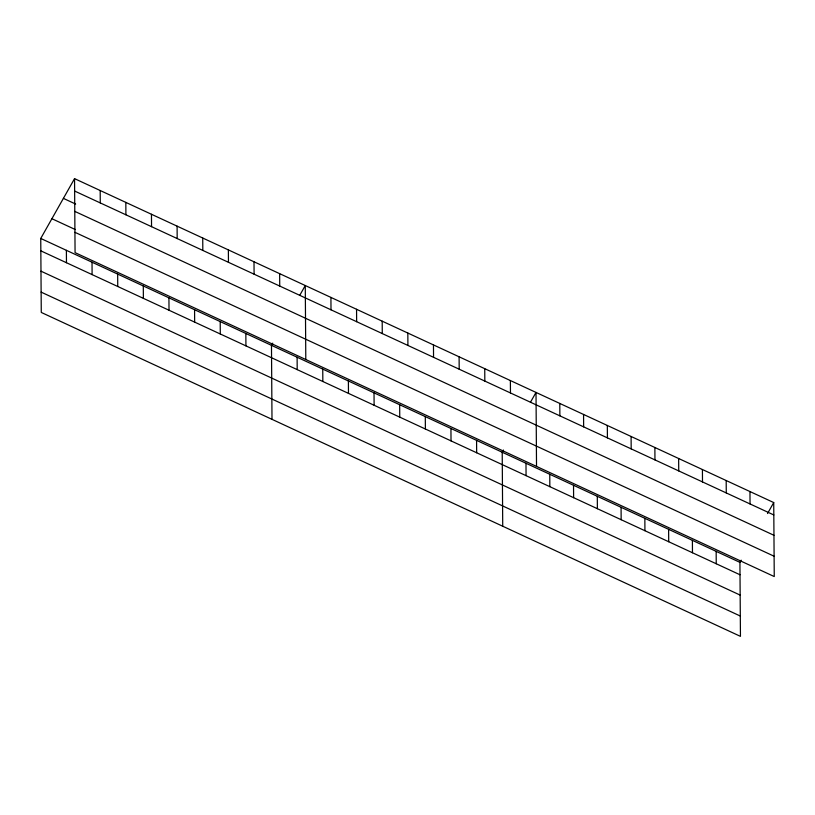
<?xml version="1.0" encoding="UTF-8"?>
<svg xmlns="http://www.w3.org/2000/svg" width="815" height="815" viewBox="0 0 815 815"><rect width="100%" height="100%" fill="white"/><g stroke="black" fill="none" stroke-linecap="round" stroke-linejoin="round"><path stroke-width="1.22" d="M741.171 560.18L739.928 562.37L740.448 636.362L41.27 312.44L40.75 238.449L74.552 178.638L773.73 502.56L774.25 576.551L75.072 252.63L74.552 178.638M272.719 343.156L271.477 345.346L271.996 419.328M299.706 295.407L305.279 285.535L305.798 359.527M503.446 450.043L502.213 452.233L502.723 526.225M530.433 402.294L536.015 392.433L536.525 466.414M767.536 513.532L773.73 502.56M74.634 191.046L773.822 514.968M63.397 198.381L75.652 204.056M74.776 211.37L773.965 535.292M51.905 218.715L75.316 229.555M74.929 232.306L774.107 556.227M40.75 238.449L739.928 562.37M40.842 250.857L740.02 574.779M40.974 271.181L740.163 595.103M41.127 292.116L740.305 616.038M749.963 491.547L750.045 503.955M726.185 480.534L726.277 492.943M716.161 551.358L716.242 563.766M702.418 469.522L702.499 481.93M692.393 540.345L692.475 552.753M678.64 458.509L678.732 470.917M668.616 529.332L668.707 541.741M654.873 447.496L654.954 459.905M644.848 518.32L644.93 530.728M631.095 436.483L631.187 448.892M621.071 507.307L621.162 519.715M607.328 425.471L607.42 437.879M597.303 496.294L597.385 508.703M583.56 414.458L583.642 426.866M573.526 485.282L573.617 497.69M559.783 403.445L559.874 415.844M549.758 474.269L549.84 486.667M525.981 463.256L526.072 475.654M510.373 380.554L510.465 392.962M484.742 368.675L484.823 381.084M476.571 440.365L476.663 452.763M459.1 356.797L459.191 369.205M450.94 428.486L451.021 440.895M433.468 344.918L433.549 357.327M425.298 416.608L425.389 429.016M407.826 333.04L407.918 345.448M399.666 404.729L399.747 417.137M382.194 321.161L382.276 333.569M374.024 392.85L374.116 405.259M356.552 309.293L356.644 321.691M348.392 380.972L348.474 393.38M330.921 297.414L331.002 309.822M322.75 369.103L322.842 381.502M297.118 357.225L297.2 369.623M279.647 273.657L279.728 286.065M254.005 261.778L254.097 274.186M245.845 333.467L245.926 345.876M228.373 249.899L228.455 262.308M220.203 321.589L220.295 333.997M202.731 238.021L202.823 250.429M194.571 309.71L194.653 322.119M177.1 226.152L177.181 238.55M168.929 297.832L169.021 310.24M151.458 214.274L151.549 226.682M143.297 285.963L143.379 298.361M125.826 202.395L125.907 214.803M117.655 274.085L117.747 286.493M100.184 190.516L100.276 202.925M92.024 262.206L92.105 274.614M66.382 250.327L66.473 262.736"/></g></svg>
